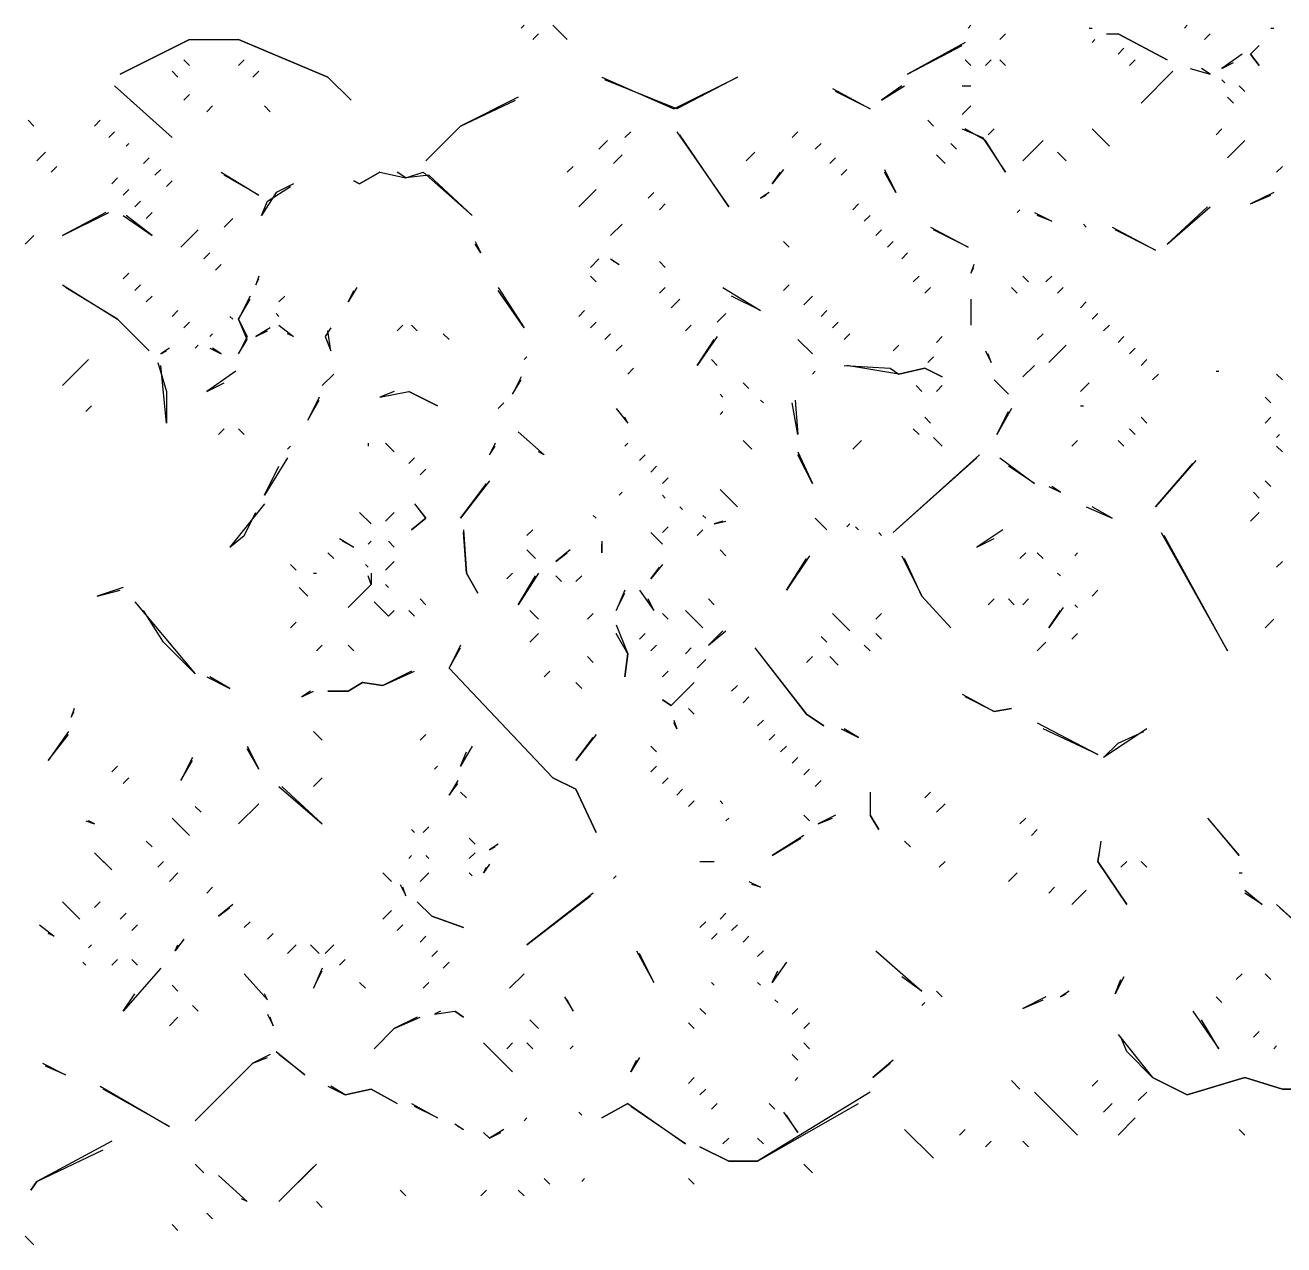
# Model space of a CAD drawing. Extents: x 1 to 2775, y -31 to 2075.
# Drawn here: x 582 to 654.8, y 2004.3 to 2074.8 of the extents above; entities that cross this region are included whole.
import ezdxf

# ---------------------------------------------------------------- set-up
doc = ezdxf.new("R2010")
doc.units = 0
doc.layers.add('LINEWORK', color=4, linetype='CONTINUOUS')

msp = doc.modelspace()

# ---------------------------------------------------------------- linework, layer by layer
at = {"layer": 'LINEWORK'}
for points in [[(610.8333, 2074.8333), (610.6667, 2074.6667)], [(612.5, 2074.8333), (613.3333, 2074)], [(636.6667, 2074.8333), (636.5, 2074.6667)], [(649.1667, 2074.8333), (649, 2074.6667)], [(611.6667, 2074.3333), (611.3333, 2074)], [(638.6667, 2074.3333), (638.3333, 2074)], [(643.5, 2074.6667), (643.6667, 2074.6667)], [(644.5, 2074.3333), (645.1667, 2074.3333), (648, 2072.8333), (645.1667, 2074.3333)], [(650.5, 2074.3333), (650.1667, 2074)], [(654, 2074.6667), (654.1667, 2074.6667)], [(591.5, 2074), (587.5, 2072), (591.5, 2074), (594.3333, 2074), (599.5, 2071.8333), (600.8333, 2070.5), (599.5, 2071.8333), (594.3333, 2074)], [(636.3333, 2073.8333), (633, 2072), (636.1667, 2073.6667)], [(643.8333, 2074), (643.6667, 2073.8333)], [(645.5, 2073.5), (645.1667, 2073.1667)], [(653.3333, 2073.6667), (652.8333, 2073.1667), (653.3333, 2072.5), (652.8333, 2073.1667)], [(591.1667, 2072.8333), (591.5, 2072.5)], [(594.6667, 2072.8333), (594.3333, 2072.5)], [(636.3333, 2072.8333), (636.6667, 2072.5)], [(637.8333, 2072.8333), (637.5, 2072.5)], [(638.3333, 2072.8333), (638.6667, 2072.5)], [(646.1667, 2072.8333), (645.8333, 2072.5)], [(652.3333, 2073.1667), (651.1667, 2072.3333), (651.8333, 2072.6667)], [(590.5, 2072.1667), (590.8333, 2071.8333)], [(595.5, 2072.1667), (595.1667, 2071.8333)], [(648.3333, 2072.1667), (646.5, 2070.3333)], [(649.3333, 2072.3333), (650.5, 2072), (650, 2072.3333)], [(587.1667, 2071.3333), (590.5, 2068.3333), (587.3333, 2071.1667)], [(615.3333, 2071.8333), (619.5, 2070), (623.1667, 2071.8333), (619.6667, 2070), (615.5, 2071.6667)], [(632.6667, 2071.3333), (631.5, 2070.5), (632.8333, 2071.3333)], [(636.1667, 2071.3333), (636.6667, 2071.3333)], [(651.1667, 2071.6667), (651.3333, 2071.5)], [(652.1667, 2071.3333), (652.5, 2071)], [(591.5, 2070.8333), (591.1667, 2070.5)], [(610.5, 2070.6667), (607.1667, 2069), (605.1667, 2067), (607.1667, 2069), (610.3333, 2070.5)], [(628.6667, 2071.1667), (630.8333, 2070), (628.8333, 2071)], [(651.5, 2070.6667), (651.8333, 2070.3333)], [(592.8333, 2070.1667), (592.5, 2069.8333)], [(595.8333, 2070.1667), (596.1667, 2069.8333)], [(636.6667, 2070.1667), (636.1667, 2069.6667)], [(582.1667, 2069.3333), (582.5, 2069)], [(586.3333, 2069.3333), (586, 2069)], [(634.1667, 2069.3333), (634.5, 2069)], [(587.1667, 2068.6667), (586.8333, 2068.3333)], [(617, 2068.6667), (616.6667, 2068.3333)], [(619.6667, 2068.6667), (622.6667, 2064.3333), (619.8333, 2068.5)], [(626.6667, 2068.6667), (626.3333, 2068.3333)], [(636.1667, 2068.8333), (637.3333, 2068.3333), (638.6667, 2066.3333), (637.5, 2068.1667), (636.3333, 2068.8333)], [(638, 2068.8333), (637.6667, 2068.5)], [(643.6667, 2068.8333), (644.6667, 2067.8333)], [(651.1667, 2068.8333), (650.8333, 2068.5)], [(588, 2068), (587.8333, 2067.8333)], [(615.6667, 2068.1667), (615.1667, 2067.6667)], [(628, 2068), (627.6667, 2067.6667)], [(635.5, 2068), (635.8333, 2067.6667)], [(640.8333, 2068.1667), (639.6667, 2067)], [(652.5, 2068.1667), (651.5, 2067.1667)], [(583.1667, 2067.5), (582.6667, 2067)], [(589.1667, 2067.1667), (588.8333, 2066.8333)], [(616.5, 2067.3333), (616, 2066.8333)], [(624.1667, 2067.5), (623.6667, 2067)], [(628.8333, 2067.1667), (628.5, 2066.8333)], [(634.6667, 2067.3333), (635.1667, 2066.8333)], [(641.6667, 2067.5), (642.1667, 2067)], [(583.8333, 2066.6667), (583.5, 2066.3333)], [(589.8333, 2066.5), (589.5, 2066.1667)], [(593.3333, 2066.3333), (595.5, 2065), (593.5, 2066.1667)], [(602.5, 2066.3333), (601.3333, 2065.6667), (601, 2065.8333), (601.3333, 2065.6667), (602.5, 2066.3333), (604, 2066), (605, 2066.3333), (607.8333, 2063.8333), (605.3333, 2066.1667), (604, 2066), (603.5, 2066.3333)], [(613.6667, 2066.6667), (613.3333, 2066.3333)], [(625.8333, 2066.5), (625.1667, 2065.6667), (625.6667, 2066.3333)], [(629.5, 2066.5), (629.1667, 2066.1667)], [(631.6667, 2066.5), (632.3333, 2065.1667), (631.6667, 2066.3333)], [(654.6667, 2066.6667), (654.3333, 2066.3333)], [(587.3333, 2066), (587, 2065.6667)], [(590.5, 2065.8333), (590.1667, 2065.5)], [(597.5, 2065.6667), (596.5, 2065.1667), (595.6667, 2063.8333), (596, 2064.6667), (597.3333, 2065.5)], [(588, 2065.3333), (587.6667, 2065)], [(588.6667, 2064.6667), (588.3333, 2064.3333)], [(615, 2065.3333), (614, 2064.3333)], [(618.3333, 2065.1667), (618, 2064.8333)], [(625, 2065.1667), (624.5, 2064.8333), (624.8333, 2065)], [(654.1667, 2065.1667), (652.8333, 2064.5), (654, 2065)], [(586.6667, 2064), (584.1667, 2062.6667), (586.8333, 2064)], [(589.3333, 2064), (589, 2063.6667)], [(619, 2064.5), (618.6667, 2064.1667)], [(630.1667, 2064.5), (629.8333, 2064.1667)], [(639.5, 2064.1667), (639.3333, 2064)], [(640.3333, 2064), (641.3333, 2063.5), (640.5, 2063.8333)], [(650.3333, 2064.3333), (648, 2062.1667), (650.5, 2064.3333)], [(587.6667, 2063.8333), (589.3333, 2062.6667), (587.8333, 2063.8333)], [(594, 2063.6667), (593.5, 2063.1667)], [(616.5, 2063.3333), (615.8333, 2062.6667)], [(630.8333, 2063.8333), (630.5, 2063.5)], [(643.1667, 2063.3333), (643.3333, 2063.1667)], [(582.5, 2062.6667), (582, 2062.1667)], [(592, 2063), (591, 2062)], [(631.5, 2063), (631.1667, 2062.6667)], [(634.3333, 2063.1667), (636.5, 2062), (634.5, 2063)], [(644.8333, 2063.1667), (647.3333, 2061.8333), (645, 2063)], [(608, 2062.3333), (608.3333, 2061.6667), (608, 2062.1667)], [(625.8333, 2062.3333), (626.1667, 2062)], [(632.1667, 2062.3333), (631.8333, 2062)], [(592.6667, 2061.6667), (592.3333, 2061.3333)], [(615.1667, 2061.3333), (614.6667, 2060.8333)], [(615.8333, 2061.3333), (616.3333, 2061), (616, 2061.1667)], [(618.6667, 2061.1667), (619, 2060.8333)], [(633, 2061.6667), (632.6667, 2061.3333)], [(588, 2060.5), (587.6667, 2060.1667)], [(593.3333, 2061), (593, 2060.6667)], [(595.5, 2060.3333), (595.3333, 2059.8333), (595.5, 2060.1667)], [(614.6667, 2060.3333), (615, 2060)], [(633.6667, 2060.3333), (633.3333, 2060)], [(636.8333, 2061), (636.6667, 2060.5), (636.8333, 2060.8333)], [(639.6667, 2060.3333), (640, 2060)], [(641.3333, 2060.3333), (641, 2060)], [(584.1667, 2059.8333), (587.3333, 2057.8333), (589.1667, 2056), (587.3333, 2057.8333), (584.3333, 2059.6667)], [(588.6667, 2059.8333), (588.3333, 2059.5)], [(601.1667, 2059.6667), (600.6667, 2058.8333), (601, 2059.5)], [(609.3333, 2059.6667), (610.8333, 2057.3333), (609.3333, 2059.5)], [(619, 2059.6667), (618.6667, 2059.3333)], [(622.3333, 2059.6667), (624.5, 2058.3333), (622.8333, 2059.1667)], [(626.1667, 2059.8333), (625.8333, 2059.5)], [(634.3333, 2059.6667), (634, 2059.3333)], [(639, 2059.6667), (639.3333, 2059.3333)], [(642, 2059.6667), (641.6667, 2059.3333)], [(589.3333, 2059.1667), (589, 2058.8333)], [(595, 2059.1667), (594.3333, 2057.8333), (594.8333, 2056.8333), (594.3333, 2055.8333), (594.8333, 2056.6667), (594.3333, 2057.8333), (595, 2059)], [(597, 2059.1667), (596.6667, 2058.8333)], [(619.8333, 2059), (619.3333, 2058.5)], [(627.5, 2059.1667), (627, 2058.6667)], [(636.6667, 2059), (636.6667, 2057.5)], [(643.3333, 2058.8333), (643, 2058.5)], [(590.8333, 2058.3333), (590.5, 2058)], [(596.5, 2058.1667), (596.6667, 2058)], [(614.3333, 2058.3333), (614, 2058)], [(622.5, 2058.1667), (622, 2057.6667)], [(628.3333, 2058.3333), (628, 2058)], [(644, 2058.1667), (643.6667, 2057.8333)], [(591.5, 2057.6667), (591.1667, 2057.3333)], [(593.8333, 2058), (594, 2057.8333)], [(596.6667, 2057.5), (597.5, 2056.8333), (597.1667, 2057)], [(603.8333, 2057.5), (603.5, 2057.1667)], [(604.3333, 2057.5), (604.6667, 2057.1667)], [(615, 2057.6667), (614.6667, 2057.3333)], [(620.5, 2057.5), (620.1667, 2057.1667)], [(629, 2057.6667), (628.6667, 2057.3333)], [(644.6667, 2057.5), (644.3333, 2057.1667)], [(592.8333, 2057), (592.6667, 2056.8333)], [(596.1667, 2057.3333), (595.3333, 2056.8333), (596, 2057.1667)], [(599.6667, 2057.3333), (599.3333, 2056.8333), (599.6667, 2056), (599.5, 2057.1667)], [(606.1667, 2057), (606.5, 2056.6667)], [(615.8333, 2057), (615.5, 2056.6667)], [(622, 2056.8333), (620.8333, 2055.1667), (621.8333, 2056.6667)], [(626.6667, 2056.6667), (627.5, 2055.8333)], [(629.6667, 2057), (629.3333, 2056.6667)], [(635, 2056.8333), (634.6667, 2056.5)], [(640.8333, 2057), (640.5, 2056.6667)], [(645.5, 2056.8333), (645.1667, 2056.5)], [(590.3333, 2056.1667), (589.8333, 2055.8333), (590.1667, 2056)], [(592, 2056.3333), (591.8333, 2056.1667)], [(592.6667, 2056.1667), (593.3333, 2055.8333), (592.8333, 2056.1667)], [(616.5, 2056.3333), (616.1667, 2056)], [(632.5, 2056.3333), (632.1667, 2056)], [(637.5, 2056), (637.8333, 2055.3333), (637.6667, 2055.8333)], [(642.1667, 2056.3333), (641.1667, 2055.3333)], [(646.1667, 2056.1667), (645.8333, 2055.8333)], [(585.6667, 2055.5), (584.1667, 2054)], [(589.6667, 2055.3333), (590.1667, 2053.6667), (590.1667, 2051.8333), (589.8333, 2055.1667)], [(611, 2055.6667), (610.8333, 2055.5)], [(621.6667, 2055.5), (622, 2055.1667)], [(634.5, 2055.6667), (634.1667, 2055.3333)], [(646.8333, 2055.5), (646.5, 2055.1667)], [(594.1667, 2054.8333), (592.5, 2053.6667), (593.5, 2054.1667)], [(599.8333, 2054.6667), (599.1667, 2054)], [(610.6667, 2054.5), (610.1667, 2053.5), (610.6667, 2054.3333)], [(617.1667, 2055), (616.8333, 2054.6667)], [(627.6667, 2054.8333), (627.5, 2054.6667)], [(629.3333, 2055.1667), (632, 2055), (632.5, 2054.6667), (634, 2055), (635, 2054.5), (634, 2055), (632.5, 2054.6667), (629.5, 2055.1667)], [(640.3333, 2055.1667), (639.6667, 2054.5)], [(647.5, 2054.6667), (647.1667, 2054.3333)], [(650.8333, 2054.8333), (651, 2054.8333)], [(654.3333, 2054.6667), (654.6667, 2054.3333)], [(623.5, 2054.1667), (623.8333, 2053.8333)], [(633.5, 2054), (633.8333, 2053.6667)], [(635, 2054), (634.6667, 2053.6667)], [(638, 2054.3333), (638.8333, 2053.5)], [(643.5, 2054.1667), (643, 2053.6667)], [(599, 2053.3333), (598.3333, 2052), (599, 2053.1667)], [(603.3333, 2053.6667), (602.5, 2053.3333), (604.1667, 2053.6667), (605.8333, 2052.8333), (604.1667, 2053.6667)], [(622.1667, 2053.5), (622.3333, 2053.3333)], [(624.5, 2053.1667), (624.6667, 2053)], [(626.5, 2053.1667), (626.6667, 2051.1667), (626.3333, 2053)], [(653.6667, 2053.3333), (654, 2053)], [(585.8333, 2052.8333), (585.5, 2052.5)], [(609.6667, 2053), (609.3333, 2052.6667)], [(616.1667, 2052.6667), (616.8333, 2051.8333), (616.6667, 2052.1667)], [(622.3333, 2052.5), (622.1667, 2052.3333)], [(639, 2052.6667), (638.1667, 2051.1667), (638.8333, 2052.5)], [(643, 2052.8333), (643.1667, 2052.8333)], [(634, 2052.1667), (634.3333, 2051.8333)], [(646.5, 2052.1667), (646.8333, 2051.8333)], [(654, 2052.1667), (653.6667, 2051.8333)], [(593.5, 2051.5), (593.1667, 2051.1667)], [(594.3333, 2051.5), (594.6667, 2051.1667)], [(610.5, 2051.3333), (612, 2050), (611.6667, 2050.1667)], [(623.5, 2050.8333), (624, 2050.3333)], [(630.3333, 2050.8333), (629.8333, 2050.3333)], [(633.3333, 2051.5), (633.6667, 2051.1667)], [(634.5, 2051), (635, 2050.5)], [(642.8333, 2050.8333), (642.5, 2050.5)], [(645.1667, 2050.8333), (645.5, 2050.5)], [(645.8333, 2051.5), (646.1667, 2051.1667)], [(654.5, 2051.1667), (654.3333, 2051)], [(597.3333, 2050.5), (597.1667, 2050.3333)], [(601.8333, 2050.6667), (601.8333, 2050.5)], [(602.8333, 2050.6667), (603.3333, 2050.1667)], [(609.1667, 2050.6667), (608.8333, 2050), (609.1667, 2050.5)], [(616.8333, 2050.6667), (616.6667, 2050.5)], [(626.6667, 2050.1667), (627.5, 2048.3333), (626.6667, 2050)], [(654.3333, 2050.5), (654.6667, 2050.1667)], [(597.1667, 2049.8333), (595.8333, 2047.6667), (596.6667, 2049.3333)], [(604.5, 2049.8333), (604.1667, 2049.5)], [(617.8333, 2050), (617.5, 2049.6667)], [(637.1667, 2050), (632.1667, 2045.5), (637, 2049.8333)], [(638.3333, 2049.8333), (640.3333, 2048.3333), (638.8333, 2049.3333)], [(649.6667, 2049.6667), (647.3333, 2047), (649.5, 2049.5)], [(605.1667, 2049.1667), (604.8333, 2048.8333)], [(618.5, 2049.3333), (618.1667, 2049)], [(619.1667, 2048.6667), (618.8333, 2048.3333)], [(608.8333, 2048.5), (607.1667, 2046.3333), (608.6667, 2048.3333)], [(622.1667, 2048), (623.1667, 2047)], [(641.1667, 2048.1667), (641.8333, 2047.8333), (641.3333, 2048.1667)], [(653.6667, 2048.5), (654, 2048.1667)], [(616.5, 2047.8333), (616.3333, 2047.6667)], [(618.8333, 2047.6667), (619, 2047.5)], [(653, 2047.8333), (653.3333, 2047.5)], [(595.8333, 2047.1667), (593.8333, 2044.6667), (594.6667, 2045.3333), (595.3333, 2046.6667)], [(601.3333, 2046.6667), (602, 2046)], [(603.3333, 2046.6667), (602.8333, 2046.1667)], [(604.5, 2047.1667), (605.1667, 2046.3333), (604.3333, 2045.6667), (605.1667, 2046.3333), (604.6667, 2047)], [(614.8333, 2046.5), (615, 2046.3333)], [(619.8333, 2047), (620, 2046.8333)], [(621.1667, 2046.5), (621.3333, 2046.3333)], [(643.3333, 2047), (644.8333, 2046.3333), (643.6667, 2047)], [(653.3333, 2046.6667), (652.8333, 2046.1667)], [(619.1667, 2045.8333), (618.8333, 2045.5)], [(622.3333, 2046.1667), (621.8333, 2046), (622.5, 2046.1667)], [(627.6667, 2046.3333), (628.3333, 2045.6667)], [(629.6667, 2046), (629.5, 2045.8333)], [(630, 2045.8333), (630.1667, 2045.6667)], [(600.1667, 2045.1667), (601, 2044.6667), (600.3333, 2045)], [(607.3333, 2045.6667), (607.5, 2043.1667), (608.1667, 2042), (607.5, 2043.1667), (607.3333, 2045.5)], [(611.3333, 2045.6667), (611, 2045.3333)], [(618.1667, 2045.5), (618.8333, 2044.8333), (618.3333, 2045.3333)], [(621.1667, 2045.6667), (620.8333, 2045.3333)], [(631.3333, 2045.5), (631.5, 2045.3333)], [(638.5, 2045.6667), (637, 2044.6667), (638, 2045.1667)], [(647.6667, 2045.5), (651.5, 2038.6667), (647.8333, 2045.3333)], [(599.5, 2044.3333), (599.8333, 2044)], [(602, 2045), (601.8333, 2044.8333)], [(603, 2045), (603.3333, 2044.6667)], [(611, 2044.5), (611.5, 2044)], [(613.5, 2044.5), (612.6667, 2043.8333), (613.3333, 2044.3333)], [(615.3333, 2045), (615.3333, 2044.3333), (615.3333, 2044.8333)], [(622.1667, 2044.5), (622.5, 2044.1667)], [(639.8333, 2044.3333), (639.5, 2044)], [(640.5, 2044.3333), (640.8333, 2044)], [(642.8333, 2044.3333), (642.6667, 2044.1667)], [(597.3333, 2043.6667), (597.6667, 2043.3333)], [(601.6667, 2043.6667), (601.8333, 2043.5)], [(603.3333, 2043.8333), (602.8333, 2043.3333)], [(618.8333, 2043.6667), (618.1667, 2042.8333), (618.6667, 2043.5)], [(627.3333, 2044.1667), (626, 2042.1667), (627.1667, 2044)], [(632.6667, 2044.1667), (633.8333, 2041.8333), (635.5, 2040), (633.8333, 2041.8333), (632.8333, 2044)], [(654.6667, 2043.8333), (654.3333, 2043.5)], [(598.6667, 2043.1667), (598.8333, 2043.1667)], [(602, 2043.1667), (602, 2042.5), (600.6667, 2041.1667), (602, 2042.5), (601.8333, 2043)], [(610.1667, 2043.1667), (609.8333, 2042.8333)], [(611.6667, 2043.1667), (610.5, 2041.3333), (611.5, 2043)], [(612.6667, 2043), (613, 2042.6667)], [(614.1667, 2043), (613.8333, 2042.6667)], [(641.6667, 2043.1667), (641.8333, 2043)], [(587.6667, 2042.3333), (586.1667, 2041.8333), (587.5, 2042.1667)], [(597.8333, 2042.3333), (598.3333, 2041.8333)], [(602.8333, 2042.5), (603, 2042.3333)], [(616.6667, 2042.1667), (616.1667, 2041), (616.6667, 2042)], [(617.5, 2042.1667), (618.3333, 2041), (618, 2041.6667)], [(644, 2042.1667), (643.6667, 2041.8333)], [(588.3333, 2041.5), (591.8333, 2037.3333), (590, 2039.1667), (588.8333, 2041)], [(602.1667, 2041.5), (603, 2040.6667), (603.3333, 2041), (603, 2040.6667)], [(604.8333, 2041.6667), (605.1667, 2041.3333)], [(621.5, 2041.6667), (621.8333, 2041.3333)], [(638, 2041.6667), (637.6667, 2041.3333)], [(638.8333, 2041.6667), (639.1667, 2041.3333)], [(640, 2041.6667), (639.6667, 2041.3333)], [(604.1667, 2041), (604.5, 2040.6667)], [(611.1667, 2041), (611.6667, 2040.5)], [(614.8333, 2040.8333), (614.5, 2040.5)], [(618.8333, 2040.8333), (619.1667, 2040.5)], [(620.1667, 2041), (621.1667, 2040)], [(628.6667, 2040.8333), (629.6667, 2039.8333)], [(631.5, 2040.8333), (631.1667, 2040.5)], [(642, 2041.1667), (641.1667, 2040), (641.8333, 2041)], [(642.6667, 2041.3333), (642.8333, 2041.1667)], [(597.6667, 2040.3333), (597.3333, 2040)], [(616.1667, 2040.1667), (616.8333, 2038.5), (616.6667, 2037.1667), (616.8333, 2038.5), (616.1667, 2039.6667)], [(654.1667, 2040.5), (653.6667, 2040)], [(611.6667, 2039.6667), (611.1667, 2039.1667)], [(617.8333, 2039.6667), (617.5, 2039.3333)], [(622.3333, 2039.8333), (621.5, 2039), (622.5, 2039.8333)], [(628, 2039.5), (628.3333, 2039.1667)], [(631.1667, 2039.6667), (631.5, 2039.3333)], [(642.8333, 2039.6667), (642.5, 2039.3333)], [(599.1667, 2039), (598.8333, 2038.6667)], [(600.6667, 2039), (601, 2038.6667)], [(607.1667, 2039), (606.5, 2037.6667), (612.5, 2031.3333), (613.8333, 2030.6667), (615, 2028.1667), (613.8333, 2030.6667), (612.5, 2031.3333), (606.5, 2037.6667), (607.1667, 2038.8333)], [(618.5, 2039), (618.1667, 2038.6667)], [(620.5, 2038.8333), (620.1667, 2038.5)], [(624.1667, 2038.8333), (627.1667, 2035), (628.1667, 2034.3333), (627.1667, 2035), (624.3333, 2038.6667)], [(630.5, 2039), (630.8333, 2038.6667)], [(641, 2039.1667), (640.5, 2038.6667)], [(614.5, 2038.3333), (614.8333, 2038)], [(621.3333, 2038.1667), (620.8333, 2037.6667)], [(627.5, 2038.3333), (627.1667, 2038)], [(628.5, 2038.3333), (629, 2037.8333)], [(592.5, 2037.1667), (593.8333, 2036.5), (592.6667, 2037.1667)], [(604.3333, 2037.5), (602.6667, 2036.6667), (601.5, 2036.8333), (600.6667, 2036.3333), (599.5, 2036.3333), (600.6667, 2036.3333), (601.5, 2036.8333), (602.6667, 2036.6667), (604.5, 2037.5)], [(612.3333, 2037.5), (612, 2037.1667)], [(619.1667, 2037.5), (618.8333, 2037.1667)], [(598.5, 2036.3333), (598, 2036), (598.6667, 2036.3333)], [(613.8333, 2036.8333), (614.1667, 2036.5)], [(620.6667, 2036.8333), (619.3333, 2035.5), (618.8333, 2035.8333), (619.3333, 2035.5)], [(623.1667, 2036.6667), (622.8333, 2036.3333)], [(623.8333, 2036), (623.5, 2035.6667)], [(636.1667, 2036.1667), (638, 2035.1667), (639, 2035.3333), (638, 2035.1667), (636.3333, 2036)], [(584.8333, 2035.3333), (584.6667, 2034.8333), (584.8333, 2035.1667)], [(620.3333, 2035.3333), (620.6667, 2035)], [(619.5, 2034.6667), (619.6667, 2034.1667), (619.5, 2034.5)], [(624.6667, 2034.6667), (624.3333, 2034.3333)], [(629.1667, 2034.1667), (630.1667, 2033.6667), (629.3333, 2034.1667)], [(640.5, 2034.5), (644, 2032.6667), (640.8333, 2034.1667)], [(646.8333, 2034.1667), (644.3333, 2032.5), (645.1667, 2033.3333), (646.6667, 2034)], [(584.5, 2034), (583.3333, 2032.3333), (584.5, 2033.8333)], [(598.6667, 2034), (599.1667, 2033.5)], [(605.1667, 2033.8333), (604.8333, 2033.5)], [(615, 2033.8333), (613.8333, 2032.3333), (614.8333, 2033.6667)], [(625.3333, 2033.8333), (625, 2033.5)], [(594.8333, 2033.1667), (595.5, 2031.8333), (594.8333, 2033)], [(607.8333, 2033.1667), (607.1667, 2032), (607.5, 2032.8333)], [(618.1667, 2033.1667), (618.5, 2032.8333)], [(626, 2033.1667), (625.6667, 2032.8333)], [(587.3333, 2032), (587, 2031.6667)], [(591.6667, 2032.5), (591, 2031.1667), (591.6667, 2032.3333)], [(605.8333, 2032), (605.6667, 2031.8333)], [(618.5, 2032), (618.1667, 2031.6667)], [(626.6667, 2032.5), (626.3333, 2032.1667)], [(588, 2031.3333), (587.6667, 2031)], [(599.1667, 2031.3333), (598.6667, 2030.8333)], [(619.1667, 2031.3333), (618.8333, 2031)], [(627.3333, 2031.8333), (627, 2031.5)], [(596.6667, 2030.8333), (599.1667, 2028.6667), (596.8333, 2030.8333)], [(607, 2031.1667), (606.5, 2030.3333), (607, 2031)], [(607.1667, 2030.5), (607.5, 2030.1667)], [(620, 2030.6667), (619.6667, 2030.3333)], [(628, 2031.1667), (627.6667, 2030.8333)], [(630.8333, 2030.5), (630.8333, 2029.1667), (631.3333, 2028.3333), (630.8333, 2029.1667)], [(634.3333, 2030.5), (634, 2030.1667)], [(595.5, 2029.8333), (594.3333, 2028.6667)], [(620.6667, 2030), (620.3333, 2029.6667)], [(622.1667, 2030), (622.3333, 2029.8333)], [(635.1667, 2029.8333), (634.6667, 2029.3333)], [(590.5, 2029), (591.5, 2028)], [(591.8333, 2029.6667), (592.1667, 2029.3333)], [(622.6667, 2029), (622.5, 2028.8333)], [(627, 2029.1667), (627.3333, 2028.8333)], [(628.8333, 2029.1667), (627.8333, 2028.6667), (628.6667, 2029)], [(639.8333, 2029), (639.5, 2028.6667)], [(650.3333, 2029), (652.1667, 2026.8333), (650.5, 2028.8333)], [(585.5, 2028.8333), (586, 2028.6667), (585.6667, 2028.8333)], [(604.3333, 2028.3333), (604.5, 2028.1667)], [(605.3333, 2028.5), (605, 2028.1667)], [(640.5, 2028.3333), (640.1667, 2028)], [(589, 2027.6667), (589.3333, 2027.3333)], [(607.6667, 2027.8333), (608, 2027.5)], [(627, 2028), (625.1667, 2026.8333), (626.8333, 2027.8333)], [(632.8333, 2027.6667), (633.1667, 2027.3333)], [(644.1667, 2027.6667), (644, 2026.5), (645.6667, 2024), (644, 2026.5), (644.1667, 2027.5)], [(586, 2027), (587, 2026), (586.1667, 2026.8333)], [(604.3333, 2026.8333), (604.1667, 2026.6667)], [(605.1667, 2026.8333), (605.3333, 2026.6667)], [(608, 2027), (607.6667, 2026.6667)], [(609.3333, 2027.5), (608.8333, 2027.1667), (609.1667, 2027.3333)], [(590, 2026.5), (589.6667, 2026.1667)], [(608.8333, 2026.3333), (608.5, 2025.8333), (608.6667, 2026.1667)], [(621, 2026.5), (621.8333, 2026.5)], [(635.1667, 2026.5), (634.8333, 2026.1667)], [(645.6667, 2026.5), (645.3333, 2026.1667)], [(646.5, 2026.5), (646.8333, 2026.1667)], [(590.8333, 2025.8333), (590.3333, 2025.3333)], [(602.6667, 2025.8333), (603.1667, 2025.3333)], [(605.3333, 2025.8333), (604.8333, 2025.3333)], [(607.6667, 2025.8333), (607.8333, 2025.6667)], [(616.1667, 2025.6667), (616, 2025.5)], [(639.3333, 2025.8333), (638.8333, 2025.3333)], [(652.1667, 2025.8333), (652.3333, 2025.8333)], [(592.8333, 2025), (592.5, 2024.6667)], [(603.6667, 2025.1667), (604, 2024.5), (603.8333, 2025)], [(614.8333, 2024.6667), (611, 2021.6667), (614.6667, 2024.5)], [(623.8333, 2025.3333), (624.5, 2025), (624, 2025.1667)], [(641.5, 2025), (641.1667, 2024.6667)], [(643.3333, 2024.8333), (642.5, 2024)], [(652.5, 2024.8333), (653.5, 2024), (652.5, 2024.6667)], [(584.1667, 2024.1667), (585.1667, 2023.1667)], [(586.3333, 2024.1667), (586, 2023.8333)], [(594, 2024), (593.1667, 2023.3333), (593.8333, 2023.8333)], [(604.6667, 2024.1667), (605.5, 2023.3333), (607.3333, 2022.6667), (605.5, 2023.3333)], [(654.3333, 2024), (656.1667, 2022.3333), (658.6667, 2021.1667), (656.1667, 2022.3333), (654.5, 2023.8333)], [(587.8333, 2023.5), (587.5, 2023.1667)], [(603.1667, 2023.6667), (602.6667, 2023.1667)], [(622.5, 2023.5), (622.1667, 2023.1667)], [(582.8333, 2022.8333), (583.6667, 2022.1667), (583.3333, 2022.3333)], [(588.5, 2022.8333), (588.1667, 2022.5)], [(595, 2023), (594.6667, 2022.6667)], [(603.8333, 2022.8333), (603.5, 2022.5)], [(621.3333, 2023), (621, 2022.6667)], [(623.1667, 2022.8333), (622.8333, 2022.5)], [(591.1667, 2022), (590.6667, 2021.3333), (590.8333, 2021.6667)], [(596.3333, 2022.3333), (596, 2022)], [(605.1667, 2022.1667), (604.8333, 2021.8333)], [(622, 2022.3333), (621.6667, 2022)], [(623.8333, 2022.1667), (623.5, 2021.8333)], [(585.8333, 2021.6667), (585.6667, 2021.5)], [(597.6667, 2021.6667), (597.1667, 2021.1667)], [(598.5, 2021.6667), (599, 2021.1667)], [(599.8333, 2021.6667), (599.3333, 2021.1667)], [(605.8333, 2021.3333), (605.5, 2021)], [(617.3333, 2021.3333), (618.3333, 2019.5), (617.5, 2021.1667)], [(624.6667, 2021.3333), (624.3333, 2021)], [(631.1667, 2021.3333), (633.8333, 2019), (632.6667, 2019.8333)], [(585.3333, 2020.6667), (585.5, 2020.5)], [(587.3333, 2020.8333), (587, 2020.5)], [(589.8333, 2020.3333), (587.6667, 2017.8333), (588.3333, 2018.8333)], [(588.1667, 2020.8333), (588.5, 2020.5)], [(599.1667, 2020.3333), (598.6667, 2019.1667), (599.1667, 2020.1667)], [(600.5, 2020.8333), (600.1667, 2020.5)], [(606.5, 2020.6667), (606.1667, 2020.3333)], [(626, 2020.6667), (625.1667, 2019.5), (625.5, 2020.1667)], [(594.6667, 2020), (596, 2018.5), (595.8333, 2018.8333)], [(610.8333, 2020), (610, 2019.1667)], [(645.5, 2019.8333), (645, 2018.8333), (645.3333, 2019.6667)], [(652.3333, 2020), (652, 2019.6667)], [(653.6667, 2020), (654, 2019.6667)], [(590.5, 2019.3333), (590.8333, 2019)], [(601.3333, 2019.5), (601.6667, 2019.1667)], [(605.3333, 2019.5), (605, 2019.1667)], [(621.6667, 2019.5), (621.8333, 2019.3333)], [(624.3333, 2019.5), (624.5, 2019.3333)], [(634.6667, 2019), (635, 2018.6667)], [(642.3333, 2019), (641.8333, 2018.6667), (642.1667, 2018.8333)], [(591.6667, 2018.1667), (592, 2017.8333)], [(613.1667, 2018.6667), (613.6667, 2017.8333), (613.3333, 2018.5)], [(625.3333, 2018.5), (625.5, 2018.3333)], [(634, 2018.3333), (633.8333, 2018.1667)], [(641, 2018.6667), (639.6667, 2018), (640.8333, 2018.5)], [(650.8333, 2018.6667), (651.1667, 2018.3333)], [(590.8333, 2017.5), (590.3333, 2017)], [(596, 2017.6667), (596.3333, 2017), (596.1667, 2017.5)], [(604.6667, 2017.5), (603.3333, 2016.8333), (602.1667, 2015.6667), (603.3333, 2016.8333), (604.8333, 2017.5)], [(606, 2017.8333), (605.6667, 2017.6667), (606.8333, 2017.8333), (607.3333, 2017.5), (606.8333, 2017.8333)], [(621, 2018), (621.3333, 2017.6667)], [(626.6667, 2018), (626.3333, 2017.6667)], [(649.5, 2017.8333), (651, 2015.6667), (650, 2017.3333)], [(611.1667, 2017.3333), (611.6667, 2016.8333)], [(620.3333, 2017.1667), (620.6667, 2016.8333)], [(627.3333, 2017.1667), (627, 2016.8333)], [(653.3333, 2016.6667), (653, 2016.3333)], [(608.5, 2016), (610.1667, 2014.3333), (608.6667, 2015.8333)], [(610.1667, 2016), (609.8333, 2015.6667)], [(611, 2016), (611.3333, 2015.6667)], [(627, 2016), (627.3333, 2015.6667)], [(645.1667, 2016.5), (647.1667, 2014), (649.1667, 2013), (652.5, 2014), (654.6667, 2013.3333), (656.3333, 2013.3333), (654.6667, 2013.3333), (652.5, 2014), (649.1667, 2013), (647.1667, 2014), (645.6667, 2015.5), (645.3333, 2016.3333)], [(596.1667, 2015.3333), (595.1667, 2014.8333), (591.8333, 2011.5), (595.1667, 2014.8333), (596, 2015.1667)], [(596.5, 2015.5), (598.1667, 2014.1667), (596.6667, 2015.3333)], [(613.6667, 2015.8333), (613.5, 2015.6667)], [(626.3333, 2015.3333), (626.6667, 2015)], [(654.3333, 2015.8333), (654.1667, 2015.6667)], [(583, 2014.8333), (584.3333, 2014.1667), (583.1667, 2014.6667)], [(617.5, 2015.1667), (617, 2014.3333), (617.3333, 2015)], [(632.1667, 2015), (631, 2014), (632, 2014.8333)], [(620.6667, 2014), (620.3333, 2013.6667)], [(626.6667, 2014), (626.5, 2013.8333)], [(639, 2013.8333), (639.5, 2013.3333)], [(644, 2013.8333), (643.6667, 2013.5)], [(586.3333, 2013.5), (590.3333, 2011.1667), (586.5, 2013.3333)], [(599.5, 2013.5), (600.5, 2013), (602, 2013.3333), (603.5, 2012.5), (602, 2013.3333), (600.5, 2013), (599.6667, 2013.5)], [(621.3333, 2013.3333), (621, 2013)], [(630.8333, 2013.1667), (624.3333, 2009.1667), (622.6667, 2009.1667), (621, 2010), (622.6667, 2009.1667), (624.3333, 2009.1667), (630.1667, 2012.5)], [(640.3333, 2013.1667), (642.8333, 2010.6667)], [(646.8333, 2013.1667), (646.3333, 2012.6667)], [(604.3333, 2012.5), (605.8333, 2011.6667), (604.5, 2012.3333)], [(616.8333, 2012.5), (615.3333, 2011.6667), (616.8333, 2012.5), (620.1667, 2010.1667), (617, 2012.3333)], [(622, 2012.5), (621.6667, 2012.1667)], [(625, 2012.5), (625.3333, 2012.1667)], [(644.8333, 2012.5), (644.3333, 2012)], [(611, 2011.6667), (610.8333, 2011.5)], [(614, 2012), (614.1667, 2011.8333)], [(625.8333, 2012), (626.6667, 2010.8333), (626, 2011.8333)], [(646.1667, 2011.6667), (645.1667, 2010.6667)], [(606.8333, 2011.3333), (607.3333, 2011), (607, 2011.1667)], [(609.6667, 2011), (608.8333, 2010.5), (608.5, 2010.8333), (608.8333, 2010.5), (609.5, 2010.8333)], [(632.8333, 2011), (634.5, 2009.3333)], [(636.3333, 2011), (636, 2010.6667)], [(652.1667, 2011), (652.5, 2010.6667)], [(587, 2010.3333), (582.6667, 2008), (582.3333, 2007.5), (582.6667, 2008), (586.5, 2009.8333)], [(622.6667, 2010.5), (622.3333, 2010.1667)], [(624.3333, 2010.5), (624.6667, 2010.1667)], [(637.8333, 2010.3333), (637.5, 2010)], [(639.6667, 2010.3333), (640, 2010)], [(591.8333, 2009), (592.3333, 2008.5)], [(598.8333, 2009), (596.6667, 2006.8333), (598.6667, 2008.8333)], [(627, 2009), (627.5, 2008.5)], [(593.1667, 2008.3333), (594.8333, 2006.8333), (594.5, 2007)], [(612, 2008.1667), (612.3333, 2007.8333)], [(614.3333, 2008.1667), (614.1667, 2008)], [(620.3333, 2008.1667), (620.6667, 2007.8333)], [(603.6667, 2007.5), (604, 2007.1667)], [(608.6667, 2007.5), (608.3333, 2007.1667)], [(610.5, 2007.5), (610.8333, 2007.1667)], [(598.8333, 2006.8333), (599.1667, 2006.5)], [(592.5, 2006.1667), (592.8333, 2005.8333)], [(590.5, 2005.5), (590.8333, 2005.1667)], [(582, 2004.8333), (582.5, 2004.3333)]]:
    msp.add_lwpolyline(points, dxfattribs=at)

doc.saveas('drawing.dxf')
